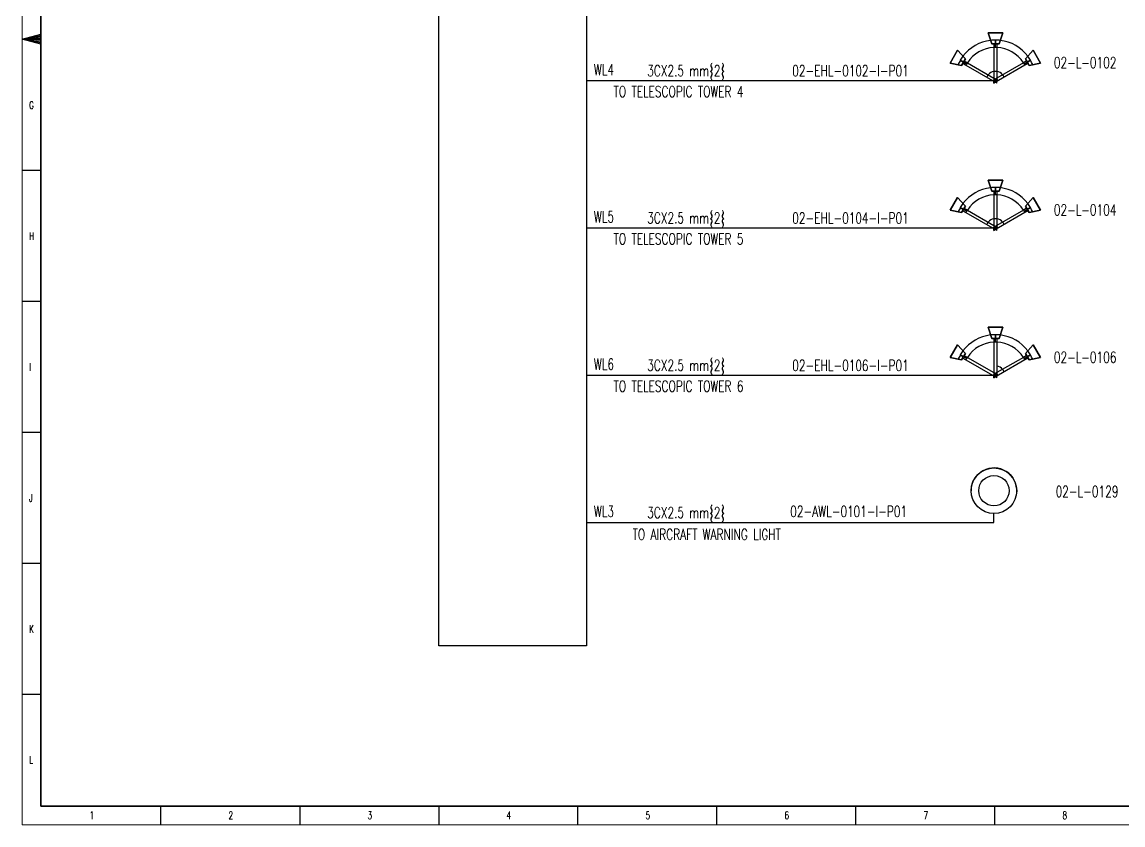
# Model space of a CAD drawing. Header units: millimetres. Extents: x -10601437 to -7750070, y 4687163 to 5113883.
# Drawn here: x -9834031 to -9535255, y 4687163 to 4905197 of the extents above; entities that cross this region are included whole.
import ezdxf
from ezdxf.enums import TextEntityAlignment as Align

# ---------------------------------------------------------------- set-up
doc = ezdxf.new("R2010")
doc.units = ezdxf.units.MM
doc.layers.add('照明平面设备层', color=1, linetype='Continuous')
doc.styles.add('HZTXT', font='simplexs.shx', dxfattribs={"width": 0.7, "bigfont": 'hztxt.shx'})
doc.styles.add('TEG BORDER', font='txt_qlt.shx', dxfattribs={"width": 0.7, "bigfont": 'hztxt.shx'})

# ---------------------------------------------------------------- blocks, each defined once
blk = doc.blocks.new('252 BORDER A2')
at = {"linetype": 'Continuous'}
for p, q in [((5, 415), (5, 5)), ((5, 5), (489, 5))]:
    blk.add_line(p, q, dxfattribs=at)
for p, q in [((5, 210), (0, 210)), ((1.25, 210), (3.75, 210)), ((0, 175), (5, 175)), ((0, 140), (5, 140)), ((0, 105), (5, 105)), ((0, 70), (5, 70)), ((0, 35), (5, 35)), ((37.12, 0), (37.12, 5)), ((74.25, 0), (74.25, 5)), ((111.38, 0), (111.38, 5)), ((148.5, 0), (148.5, 5)), ((185.63, 0), (185.63, 5)), ((222.75, 0), (222.75, 5)), ((259.88, 0), (259.88, 5))]:
    blk.add_line(p, q)
at = {"color": 5, "lineweight": 15}
blk.add_lwpolyline([(0, 420), (594, 420), (594, 0), (0, 0)], close=True, dxfattribs=at)
blk.add_lwpolyline([(5, 415), (589, 415), (589, 5), (5, 5)], close=True)
blk.add_lwpolyline([(0, 210), (5, 211.34), (5, 208.66), (0, 210), (5, 211), (5, 210.67), (0, 210), (5, 210.33), (5, 209.67), (0, 210), (5, 209.33), (5, 209), (0, 210)])
at = {"char_height": 2, "width": 2, "style": 'TEG BORDER'}
for s, insert, attachment_point in [('G', (1.91, 193.39), 1), ('H', (1.91, 158.39), 1), ('I', (1.91, 123.39), 1), ('J', (1.91, 88.39), 1), ('K', (1.91, 53.39), 1), ('L', (1.91, 18.39), 1), ('1', (18.05, 1.59), 7), ('2', (55.17, 1.59), 7), ('3', (92.3, 1.59), 7), ('4', (129.42, 1.59), 7), ('5', (166.55, 1.59), 7), ('6', (203.67, 1.59), 7), ('7', (240.8, 1.59), 7), ('8', (277.92, 1.59), 7)]:
    blk.add_mtext(s, dxfattribs=dict(at, insert=insert, attachment_point=attachment_point))

msp = doc.modelspace()

# ---------------------------------------------------------------- linework, layer by layer
for p, q in [((-9680874, 4889294), (-9570274, 4889294)), ((-9680874, 4849294), (-9570274, 4849294)), ((-9680874, 4809294), (-9580874, 4809294)), ((-9680874, 4809294), (-9570274, 4809294)), ((-9570274, 4769294), (-9570274, 4771738)), ((-9680874, 4769294), (-9580874, 4769294)), ((-9680874, 4769294), (-9570274, 4769294))]:
    msp.add_line(p, q)
msp.add_lwpolyline([(-9720874, 5024262), (-9680874, 5024262), (-9680874, 4735788), (-9720874, 4735788)], close=True)
at = {"layer": '照明平面设备层', "color": 1, "linetype": 'Continuous'}
for p, q in [((-9570874, 4899294), (-9571874, 4902294)), ((-9571874, 4902294), (-9570874, 4899294)), ((-9571874, 4902294), (-9570874, 4899294)), ((-9571874, 4902294), (-9570874, 4899294)), ((-9567874, 4902294), (-9571874, 4902294)), ((-9571874, 4902294), (-9567874, 4902294)), ((-9571874, 4902294), (-9567874, 4902294)), ((-9567874, 4902294), (-9571874, 4902294)), ((-9569874, 4900294), (-9569874, 4899294)), ((-9569874, 4898294), (-9569874, 4900294)), ((-9569874, 4900294), (-9569874, 4899294)), ((-9569874, 4898294), (-9569874, 4900294)), ((-9567874, 4902294), (-9568874, 4899294)), ((-9567874, 4902294), (-9568874, 4899294)), ((-9568874, 4899294), (-9567874, 4902294)), ((-9568874, 4899294), (-9567874, 4902294)), ((-9582133, 4894062), (-9580133, 4897526)), ((-9580133, 4897526), (-9582133, 4894062)), ((-9580133, 4897526), (-9582133, 4894062)), ((-9582133, 4894062), (-9580133, 4897526)), ((-9580133, 4897526), (-9578035, 4895160)), ((-9580133, 4897526), (-9578035, 4895160)), ((-9578035, 4895160), (-9580133, 4897526)), ((-9580133, 4897526), (-9578035, 4895160)), ((-9568874, 4899294), (-9570874, 4899294)), ((-9570874, 4899294), (-9568874, 4899294)), ((-9570874, 4899294), (-9568874, 4899294)), ((-9568874, 4899294), (-9570874, 4899294)), ((-9569474, 4899294), (-9570274, 4899294)), ((-9570274, 4899294), (-9569874, 4899294)), ((-9569474, 4899294), (-9570274, 4899294)), ((-9570274, 4899294), (-9569874, 4899294)), ((-9570274, 4899294), (-9570274, 4898285)), ((-9570274, 4898285), (-9570274, 4889986)), ((-9569874, 4899294), (-9569474, 4899294)), ((-9569874, 4899294), (-9569474, 4899294)), ((-9569474, 4899294), (-9569474, 4898285)), ((-9569474, 4898285), (-9569474, 4889986)), ((-9559616, 4897526), (-9561714, 4895160)), ((-9559616, 4897526), (-9561714, 4895160)), ((-9561714, 4895160), (-9559616, 4897526)), ((-9561714, 4895160), (-9559616, 4897526)), ((-9559616, 4897526), (-9557616, 4894062)), ((-9557616, 4894062), (-9559616, 4897526)), ((-9557616, 4894062), (-9559616, 4897526)), ((-9559616, 4897526), (-9557616, 4894062)), ((-9582133, 4894062), (-9579035, 4893428)), ((-9582133, 4894062), (-9579035, 4893428)), ((-9579035, 4893428), (-9582133, 4894062)), ((-9579035, 4893428), (-9582133, 4894062)), ((-9578535, 4894294), (-9579401, 4894794)), ((-9579401, 4894794), (-9578535, 4894294)), ((-9578535, 4894294), (-9579401, 4894794)), ((-9579401, 4894794), (-9578535, 4894294)), ((-9579035, 4893428), (-9578035, 4895160)), ((-9578035, 4895160), (-9579035, 4893428)), ((-9578035, 4895160), (-9579035, 4893428)), ((-9579035, 4893428), (-9578035, 4895160)), ((-9578335, 4894640), (-9578735, 4893947)), ((-9578335, 4894640), (-9578735, 4893947)), ((-9578535, 4894294), (-9577669, 4893794)), ((-9577741, 4893835), (-9578535, 4894294)), ((-9578535, 4894294), (-9577669, 4893794)), ((-9577741, 4893835), (-9578535, 4894294)), ((-9578335, 4894640), (-9577461, 4894136)), ((-9577461, 4894136), (-9570274, 4889986)), ((-9562288, 4894136), (-9569474, 4889986)), ((-9561414, 4894640), (-9562288, 4894136)), ((-9561214, 4894294), (-9562080, 4893794)), ((-9561214, 4894294), (-9562080, 4893794)), ((-9562008, 4893835), (-9561214, 4894294)), ((-9562008, 4893835), (-9561214, 4894294)), ((-9560714, 4893428), (-9561714, 4895160)), ((-9561714, 4895160), (-9560714, 4893428)), ((-9561714, 4895160), (-9560714, 4893428)), ((-9560714, 4893428), (-9561714, 4895160)), ((-9561414, 4894640), (-9561014, 4893947)), ((-9561414, 4894640), (-9561014, 4893947)), ((-9561214, 4894294), (-9560348, 4894794)), ((-9560348, 4894794), (-9561214, 4894294)), ((-9561214, 4894294), (-9560348, 4894794)), ((-9560348, 4894794), (-9561214, 4894294)), ((-9557616, 4894062), (-9560714, 4893428)), ((-9557616, 4894062), (-9560714, 4893428)), ((-9560714, 4893428), (-9557616, 4894062)), ((-9557616, 4894062), (-9560714, 4893428)), ((-9578735, 4893947), (-9577861, 4893443)), ((-9577861, 4893443), (-9570674, 4889294)), ((-9577669, 4893794), (-9577741, 4893835)), ((-9577669, 4893794), (-9577741, 4893835)), ((-9561888, 4893443), (-9569074, 4889294)), ((-9562080, 4893794), (-9562008, 4893835)), ((-9562080, 4893794), (-9562008, 4893835)), ((-9561014, 4893947), (-9561888, 4893443)), ((-9570674, 4889294), (-9570074, 4889640)), ((-9570674, 4889294), (-9570074, 4888947)), ((-9570274, 4889986), (-9569674, 4889640)), ((-9570274, 4889986), (-9570274, 4889294)), ((-9569474, 4889294), (-9570274, 4889294)), ((-9570274, 4889294), (-9569874, 4889294)), ((-9569874, 4889294), (-9570274, 4889294)), ((-9570274, 4889294), (-9569474, 4889294)), ((-9570274, 4888601), (-9570274, 4889294)), ((-9570274, 4888601), (-9569674, 4888947)), ((-9569474, 4889986), (-9570074, 4889640)), ((-9569874, 4889294), (-9570074, 4889640)), ((-9570074, 4889640), (-9569674, 4888947)), ((-9569674, 4888947), (-9570074, 4889640)), ((-9570074, 4889640), (-9569874, 4889294)), ((-9570074, 4888947), (-9569674, 4889640)), ((-9569674, 4889640), (-9570074, 4888947)), ((-9569874, 4889294), (-9570074, 4888947)), ((-9570074, 4888947), (-9569874, 4889294)), ((-9569474, 4888601), (-9570074, 4888947)), ((-9569674, 4889640), (-9569874, 4889294)), ((-9569874, 4889294), (-9569674, 4889640)), ((-9569674, 4888947), (-9569874, 4889294)), ((-9569874, 4889294), (-9569674, 4888947)), ((-9569874, 4889294), (-9569474, 4889294)), ((-9569474, 4889294), (-9569874, 4889294)), ((-9569074, 4889294), (-9569674, 4889640)), ((-9569074, 4889294), (-9569674, 4888947)), ((-9569474, 4889986), (-9569474, 4889294)), ((-9569474, 4888601), (-9569474, 4889294)), ((-9570874, 4859294), (-9571874, 4862294)), ((-9571874, 4862294), (-9570874, 4859294)), ((-9571874, 4862294), (-9570874, 4859294)), ((-9571874, 4862294), (-9570874, 4859294)), ((-9567874, 4862294), (-9571874, 4862294)), ((-9571874, 4862294), (-9567874, 4862294)), ((-9571874, 4862294), (-9567874, 4862294)), ((-9567874, 4862294), (-9571874, 4862294)), ((-9567874, 4862294), (-9568874, 4859294)), ((-9567874, 4862294), (-9568874, 4859294)), ((-9568874, 4859294), (-9567874, 4862294)), ((-9568874, 4859294), (-9567874, 4862294)), ((-9568874, 4859294), (-9570874, 4859294)), ((-9570874, 4859294), (-9568874, 4859294)), ((-9570874, 4859294), (-9568874, 4859294)), ((-9568874, 4859294), (-9570874, 4859294)), ((-9569474, 4859294), (-9570274, 4859294)), ((-9570274, 4859294), (-9569874, 4859294)), ((-9569474, 4859294), (-9570274, 4859294)), ((-9570274, 4859294), (-9569874, 4859294)), ((-9570274, 4859294), (-9570274, 4858285)), ((-9570274, 4858285), (-9570274, 4849986)), ((-9569874, 4860294), (-9569874, 4859294)), ((-9569874, 4858294), (-9569874, 4860294)), ((-9569874, 4860294), (-9569874, 4859294)), ((-9569874, 4858294), (-9569874, 4860294)), ((-9569874, 4859294), (-9569474, 4859294)), ((-9569874, 4859294), (-9569474, 4859294)), ((-9569474, 4859294), (-9569474, 4858285)), ((-9569474, 4858285), (-9569474, 4849986)), ((-9582133, 4854062), (-9580133, 4857526)), ((-9580133, 4857526), (-9582133, 4854062)), ((-9580133, 4857526), (-9582133, 4854062)), ((-9582133, 4854062), (-9580133, 4857526)), ((-9580133, 4857526), (-9578035, 4855160)), ((-9580133, 4857526), (-9578035, 4855160)), ((-9578035, 4855160), (-9580133, 4857526)), ((-9580133, 4857526), (-9578035, 4855160)), ((-9579035, 4853428), (-9578035, 4855160)), ((-9578035, 4855160), (-9579035, 4853428)), ((-9578035, 4855160), (-9579035, 4853428)), ((-9579035, 4853428), (-9578035, 4855160)), ((-9559616, 4857526), (-9561714, 4855160)), ((-9559616, 4857526), (-9561714, 4855160)), ((-9561714, 4855160), (-9559616, 4857526)), ((-9561714, 4855160), (-9559616, 4857526)), ((-9560714, 4853428), (-9561714, 4855160)), ((-9561714, 4855160), (-9560714, 4853428)), ((-9561714, 4855160), (-9560714, 4853428)), ((-9560714, 4853428), (-9561714, 4855160)), ((-9559616, 4857526), (-9557616, 4854062)), ((-9557616, 4854062), (-9559616, 4857526)), ((-9557616, 4854062), (-9559616, 4857526)), ((-9559616, 4857526), (-9557616, 4854062)), ((-9582133, 4854062), (-9579035, 4853428)), ((-9582133, 4854062), (-9579035, 4853428)), ((-9579035, 4853428), (-9582133, 4854062)), ((-9579035, 4853428), (-9582133, 4854062)), ((-9578535, 4854294), (-9579401, 4854794)), ((-9579401, 4854794), (-9578535, 4854294)), ((-9578535, 4854294), (-9579401, 4854794)), ((-9579401, 4854794), (-9578535, 4854294)), ((-9578335, 4854640), (-9578735, 4853947)), ((-9578335, 4854640), (-9578735, 4853947)), ((-9578735, 4853947), (-9577861, 4853443)), ((-9578535, 4854294), (-9577669, 4853794)), ((-9577741, 4853835), (-9578535, 4854294)), ((-9578535, 4854294), (-9577669, 4853794)), ((-9577741, 4853835), (-9578535, 4854294)), ((-9578335, 4854640), (-9577461, 4854136)), ((-9577861, 4853443), (-9570674, 4849294)), ((-9577669, 4853794), (-9577741, 4853835)), ((-9577669, 4853794), (-9577741, 4853835)), ((-9577461, 4854136), (-9570274, 4849986)), ((-9562288, 4854136), (-9569474, 4849986)), ((-9561888, 4853443), (-9569074, 4849294)), ((-9561414, 4854640), (-9562288, 4854136)), ((-9561214, 4854294), (-9562080, 4853794)), ((-9561214, 4854294), (-9562080, 4853794)), ((-9562080, 4853794), (-9562008, 4853835)), ((-9562080, 4853794), (-9562008, 4853835)), ((-9562008, 4853835), (-9561214, 4854294)), ((-9562008, 4853835), (-9561214, 4854294)), ((-9561014, 4853947), (-9561888, 4853443)), ((-9561414, 4854640), (-9561014, 4853947)), ((-9561414, 4854640), (-9561014, 4853947)), ((-9561214, 4854294), (-9560348, 4854794)), ((-9560348, 4854794), (-9561214, 4854294)), ((-9561214, 4854294), (-9560348, 4854794)), ((-9560348, 4854794), (-9561214, 4854294)), ((-9557616, 4854062), (-9560714, 4853428)), ((-9557616, 4854062), (-9560714, 4853428)), ((-9560714, 4853428), (-9557616, 4854062)), ((-9557616, 4854062), (-9560714, 4853428)), ((-9570674, 4849294), (-9570074, 4849640)), ((-9570674, 4849294), (-9570074, 4848947)), ((-9570274, 4849986), (-9569674, 4849640)), ((-9570274, 4849986), (-9570274, 4849294)), ((-9569474, 4849294), (-9570274, 4849294)), ((-9570274, 4849294), (-9569874, 4849294)), ((-9569874, 4849294), (-9570274, 4849294)), ((-9570274, 4849294), (-9569474, 4849294)), ((-9570274, 4848601), (-9570274, 4849294)), ((-9569474, 4849986), (-9570074, 4849640)), ((-9569874, 4849294), (-9570074, 4849640)), ((-9570074, 4849640), (-9569674, 4848947)), ((-9569674, 4848947), (-9570074, 4849640)), ((-9570074, 4849640), (-9569874, 4849294)), ((-9570074, 4848947), (-9569674, 4849640)), ((-9569674, 4849640), (-9570074, 4848947)), ((-9569874, 4849294), (-9570074, 4848947)), ((-9570074, 4848947), (-9569874, 4849294)), ((-9569674, 4849640), (-9569874, 4849294)), ((-9569874, 4849294), (-9569674, 4849640)), ((-9569674, 4848947), (-9569874, 4849294)), ((-9569874, 4849294), (-9569674, 4848947)), ((-9569874, 4849294), (-9569474, 4849294)), ((-9569474, 4849294), (-9569874, 4849294)), ((-9569074, 4849294), (-9569674, 4849640)), ((-9569074, 4849294), (-9569674, 4848947)), ((-9569474, 4849986), (-9569474, 4849294)), ((-9569474, 4848601), (-9569474, 4849294)), ((-9570274, 4848601), (-9569674, 4848947)), ((-9569474, 4848601), (-9570074, 4848947)), ((-9570874, 4819294), (-9571874, 4822294)), ((-9571874, 4822294), (-9570874, 4819294)), ((-9571874, 4822294), (-9570874, 4819294)), ((-9571874, 4822294), (-9570874, 4819294)), ((-9567874, 4822294), (-9571874, 4822294)), ((-9571874, 4822294), (-9567874, 4822294)), ((-9571874, 4822294), (-9567874, 4822294)), ((-9567874, 4822294), (-9571874, 4822294)), ((-9567874, 4822294), (-9568874, 4819294)), ((-9567874, 4822294), (-9568874, 4819294)), ((-9568874, 4819294), (-9567874, 4822294)), ((-9568874, 4819294), (-9567874, 4822294)), ((-9568874, 4819294), (-9570874, 4819294)), ((-9570874, 4819294), (-9568874, 4819294)), ((-9570874, 4819294), (-9568874, 4819294)), ((-9568874, 4819294), (-9570874, 4819294)), ((-9569474, 4819294), (-9570274, 4819294)), ((-9570274, 4819294), (-9569874, 4819294)), ((-9569474, 4819294), (-9570274, 4819294)), ((-9570274, 4819294), (-9569874, 4819294)), ((-9570274, 4819294), (-9570274, 4818285)), ((-9569874, 4820294), (-9569874, 4819294)), ((-9569874, 4818294), (-9569874, 4820294)), ((-9569874, 4820294), (-9569874, 4819294)), ((-9569874, 4818294), (-9569874, 4820294)), ((-9569874, 4819294), (-9569474, 4819294)), ((-9569874, 4819294), (-9569474, 4819294)), ((-9569474, 4819294), (-9569474, 4818285)), ((-9582133, 4814062), (-9580133, 4817526)), ((-9580133, 4817526), (-9582133, 4814062)), ((-9580133, 4817526), (-9582133, 4814062)), ((-9582133, 4814062), (-9580133, 4817526)), ((-9580133, 4817526), (-9578035, 4815160)), ((-9580133, 4817526), (-9578035, 4815160)), ((-9578035, 4815160), (-9580133, 4817526)), ((-9580133, 4817526), (-9578035, 4815160)), ((-9570274, 4818285), (-9570274, 4809986)), ((-9569474, 4818285), (-9569474, 4809986)), ((-9559616, 4817526), (-9561714, 4815160)), ((-9559616, 4817526), (-9561714, 4815160)), ((-9561714, 4815160), (-9559616, 4817526)), ((-9561714, 4815160), (-9559616, 4817526)), ((-9559616, 4817526), (-9557616, 4814062)), ((-9557616, 4814062), (-9559616, 4817526)), ((-9557616, 4814062), (-9559616, 4817526)), ((-9559616, 4817526), (-9557616, 4814062)), ((-9582133, 4814062), (-9579035, 4813428)), ((-9582133, 4814062), (-9579035, 4813428)), ((-9579035, 4813428), (-9582133, 4814062)), ((-9579035, 4813428), (-9582133, 4814062)), ((-9578535, 4814294), (-9579401, 4814794)), ((-9579401, 4814794), (-9578535, 4814294)), ((-9578535, 4814294), (-9579401, 4814794)), ((-9579401, 4814794), (-9578535, 4814294)), ((-9579035, 4813428), (-9578035, 4815160)), ((-9578035, 4815160), (-9579035, 4813428)), ((-9578035, 4815160), (-9579035, 4813428)), ((-9579035, 4813428), (-9578035, 4815160)), ((-9578335, 4814640), (-9578735, 4813947)), ((-9578335, 4814640), (-9578735, 4813947)), ((-9578735, 4813947), (-9577861, 4813443)), ((-9578535, 4814294), (-9577669, 4813794)), ((-9577741, 4813835), (-9578535, 4814294)), ((-9578535, 4814294), (-9577669, 4813794)), ((-9577741, 4813835), (-9578535, 4814294)), ((-9578335, 4814640), (-9577461, 4814136)), ((-9577861, 4813443), (-9570674, 4809294)), ((-9577669, 4813794), (-9577741, 4813835)), ((-9577669, 4813794), (-9577741, 4813835)), ((-9577461, 4814136), (-9570274, 4809986)), ((-9562288, 4814136), (-9569474, 4809986)), ((-9561888, 4813443), (-9569074, 4809294)), ((-9561414, 4814640), (-9562288, 4814136)), ((-9561214, 4814294), (-9562080, 4813794)), ((-9561214, 4814294), (-9562080, 4813794)), ((-9562080, 4813794), (-9562008, 4813835)), ((-9562080, 4813794), (-9562008, 4813835)), ((-9562008, 4813835), (-9561214, 4814294)), ((-9562008, 4813835), (-9561214, 4814294)), ((-9561014, 4813947), (-9561888, 4813443)), ((-9560714, 4813428), (-9561714, 4815160)), ((-9561714, 4815160), (-9560714, 4813428)), ((-9561714, 4815160), (-9560714, 4813428)), ((-9560714, 4813428), (-9561714, 4815160)), ((-9561414, 4814640), (-9561014, 4813947)), ((-9561414, 4814640), (-9561014, 4813947)), ((-9561214, 4814294), (-9560348, 4814794)), ((-9560348, 4814794), (-9561214, 4814294)), ((-9561214, 4814294), (-9560348, 4814794)), ((-9560348, 4814794), (-9561214, 4814294)), ((-9557616, 4814062), (-9560714, 4813428)), ((-9557616, 4814062), (-9560714, 4813428)), ((-9560714, 4813428), (-9557616, 4814062)), ((-9557616, 4814062), (-9560714, 4813428)), ((-9570674, 4809294), (-9570074, 4809640)), ((-9570674, 4809294), (-9570074, 4808947)), ((-9570274, 4809986), (-9569674, 4809640)), ((-9570274, 4809986), (-9570274, 4809294)), ((-9569474, 4809294), (-9570274, 4809294)), ((-9570274, 4809294), (-9569874, 4809294)), ((-9569874, 4809294), (-9570274, 4809294)), ((-9570274, 4809294), (-9569474, 4809294)), ((-9570274, 4808601), (-9570274, 4809294)), ((-9570274, 4808601), (-9569674, 4808947)), ((-9569474, 4809986), (-9570074, 4809640)), ((-9569874, 4809294), (-9570074, 4809640)), ((-9570074, 4809640), (-9569674, 4808947)), ((-9569674, 4808947), (-9570074, 4809640)), ((-9570074, 4809640), (-9569874, 4809294)), ((-9570074, 4808947), (-9569674, 4809640)), ((-9569674, 4809640), (-9570074, 4808947)), ((-9569874, 4809294), (-9570074, 4808947)), ((-9570074, 4808947), (-9569874, 4809294)), ((-9569474, 4808601), (-9570074, 4808947)), ((-9569674, 4809640), (-9569874, 4809294)), ((-9569874, 4809294), (-9569674, 4809640)), ((-9569674, 4808947), (-9569874, 4809294)), ((-9569874, 4809294), (-9569674, 4808947)), ((-9569874, 4809294), (-9569474, 4809294)), ((-9569474, 4809294), (-9569874, 4809294)), ((-9569074, 4809294), (-9569674, 4809640)), ((-9569074, 4809294), (-9569674, 4808947)), ((-9569474, 4809986), (-9569474, 4809294)), ((-9569474, 4808601), (-9569474, 4809294))]:
    msp.add_line(p, q, dxfattribs=at)
for centre, radius in [((-9569874, 4889294), 500), ((-9569874, 4889294), 500), ((-9569874, 4849294), 500), ((-9569874, 4849294), 500), ((-9569874, 4809294), 500), ((-9569874, 4809294), 500), ((-9570274, 4777932), 6194), ((-9570274, 4777932), 4129)]:
    msp.add_circle(centre, radius, dxfattribs=at)
for centre, radius, start, end in [((-9569874, 4889294), 11000, 96.86074, 143.17429), ((-9569874, 4889294), 11000, 90, 96.86074), ((-9569874, 4889294), 11000, 83.18043, 90), ((-9569874, 4889294), 11000, 36.82571, 83.18043), ((-9569874, 4889294), 9000, 92.54732, 147.45268), ((-9569874, 4889294), 9000, 90, 92.54732), ((-9569874, 4889294), 9000, 87.45268, 90), ((-9569874, 4889294), 9000, 32.54732, 87.45268), ((-9569874, 4889294), 11000, 150, 156.82571), ((-9569874, 4889294), 11000, 143.17429, 150), ((-9569874, 4889294), 9000, 147.45268, 150), ((-9569874, 4889294), 9000, 30, 32.54732), ((-9569874, 4889294), 11000, 30, 36.82571), ((-9569874, 4889294), 11000, 23.17429, 30), ((-9569874, 4889294), 9000, 150, 152.54732), ((-9569874, 4889294), 2500, 99.2069, 140.7931), ((-9569874, 4889294), 2500, 99.2069, 140.7931), ((-9569874, 4889294), 2500, 80.7931, 99.2069), ((-9569874, 4889294), 2500, 80.7931, 99.2069), ((-9569874, 4889294), 2500, 39.2069, 80.7931), ((-9569874, 4889294), 2500, 39.2069, 80.7931), ((-9569874, 4889294), 9000, 27.45268, 30), ((-9569874, 4889294), 2500, 140.7931, 159.2069), ((-9569874, 4889294), 2500, 140.7931, 159.2069), ((-9569874, 4889294), 2500, 20.7931, 39.2069), ((-9569874, 4889294), 2500, 20.7931, 39.2069), ((-9569874, 4849294), 11000, 96.86074, 143.17429), ((-9569874, 4849294), 9000, 92.54732, 147.45268), ((-9569874, 4849294), 11000, 90, 96.86074), ((-9569874, 4849294), 9000, 90, 92.54732), ((-9569874, 4849294), 11000, 83.18043, 90), ((-9569874, 4849294), 9000, 87.45268, 90), ((-9569874, 4849294), 9000, 32.54732, 87.45268), ((-9569874, 4849294), 11000, 36.82571, 83.18043), ((-9569874, 4849294), 11000, 143.17429, 150), ((-9569874, 4849294), 11000, 30, 36.82571), ((-9569874, 4849294), 11000, 150, 156.82571), ((-9569874, 4849294), 9000, 150, 152.54732), ((-9569874, 4849294), 9000, 147.45268, 150), ((-9569874, 4849294), 9000, 30, 32.54732), ((-9569874, 4849294), 9000, 27.45268, 30), ((-9569874, 4849294), 11000, 23.17429, 30), ((-9569874, 4849294), 2500, 140.7931, 159.2069), ((-9569874, 4849294), 2500, 140.7931, 159.2069), ((-9569874, 4849294), 2500, 99.2069, 140.7931), ((-9569874, 4849294), 2500, 99.2069, 140.7931), ((-9569874, 4849294), 2500, 80.7931, 99.2069), ((-9569874, 4849294), 2500, 80.7931, 99.2069), ((-9569874, 4849294), 2500, 39.2069, 80.7931), ((-9569874, 4849294), 2500, 39.2069, 80.7931), ((-9569874, 4849294), 2500, 20.7931, 39.2069), ((-9569874, 4849294), 2500, 20.7931, 39.2069), ((-9569874, 4809294), 11000, 96.86074, 143.17429), ((-9569874, 4809294), 11000, 90, 96.86074), ((-9569874, 4809294), 11000, 83.18043, 90), ((-9569874, 4809294), 11000, 36.82571, 83.18043), ((-9569874, 4809294), 9000, 92.54732, 147.45268), ((-9569874, 4809294), 9000, 90, 92.54732), ((-9569874, 4809294), 9000, 87.45268, 90), ((-9569874, 4809294), 9000, 32.54732, 87.45268), ((-9569874, 4809294), 11000, 150, 156.82571), ((-9569874, 4809294), 11000, 143.17429, 150), ((-9569874, 4809294), 9000, 150, 152.54732), ((-9569874, 4809294), 9000, 147.45268, 150), ((-9569874, 4809294), 9000, 30, 32.54732), ((-9569874, 4809294), 9000, 27.45268, 30), ((-9569874, 4809294), 11000, 30, 36.82571), ((-9569874, 4809294), 11000, 23.17429, 30), ((-9569874, 4809294), 2500, 39.2069, 80.7931), ((-9569874, 4809294), 2500, 39.2069, 80.7931), ((-9569874, 4809294), 2500, 20.7931, 39.2069), ((-9569874, 4809294), 2500, 20.7931, 39.2069), ((-9570274, 4777932), 6194, 356.0835, 180)]:
    msp.add_arc(centre, radius, start, end, dxfattribs=at)

# ---------------------------------------------------------------- block references
at = {"xscale": 1016, "yscale": 1016, "zscale": 1016}
msp.add_blockref('252 BORDER A2', (-9834031, 4687163), dxfattribs=at)

# ---------------------------------------------------------------- texts
at = {"layer": '照明平面设备层', "color": 7, "style": 'HZTXT', "width": 0.7}
for s, p in [('3CX2.5 mm{2}', (-9653804, 4891980)), ('02-EHL-0102-I-P01', (-9609189, 4891947)), ('TO TELESCOPIC TOWER 4', (-9655874, 4886294)), ('3CX2.5 mm{2}', (-9653804, 4851980)), ('02-EHL-0104-I-P01', (-9609189, 4851947)), ('TO TELESCOPIC TOWER 5', (-9655874, 4846294)), ('3CX2.5 mm{2}', (-9653804, 4811980)), ('02-EHL-0106-I-P01', (-9609189, 4811947)), ('TO TELESCOPIC TOWER 6', (-9655874, 4806294)), ('3CX2.5 mm{2}', (-9653804, 4771980)), ('02-AWL-0101-I-P01', (-9609695, 4772294)), ('TO AIRCRAFT WARNING LIGHT', (-9648200, 4766072))]:
    msp.add_text(s, height=3000, dxfattribs=at).set_placement(p, align=Align.MIDDLE_CENTER)
at = {"layer": '照明平面设备层', "color": 0, "style": 'HZTXT', "width": 0.7}
for s, p in [('02-L-0102', (-9545522, 4894165)), ('02-L-0104', (-9545522, 4854165)), ('02-L-0106', (-9545522, 4814165)), ('02-L-0129', (-9545015, 4777710))]:
    msp.add_text(s, height=3000, dxfattribs=at).set_placement(p, align=Align.MIDDLE_CENTER)
at = {"layer": '照明平面设备层', "color": 7, "style": 'HZTXT', "width": 0.7}
for s, p in [('WL4', (-9678874, 4892294)), ('WL5', (-9678874, 4852294)), ('WL6', (-9678874, 4812294)), ('WL3', (-9678874, 4772294))]:
    msp.add_text(s, height=3000, dxfattribs=at).set_placement(p, align=Align.MIDDLE_LEFT)

doc.saveas('drawing.dxf')
